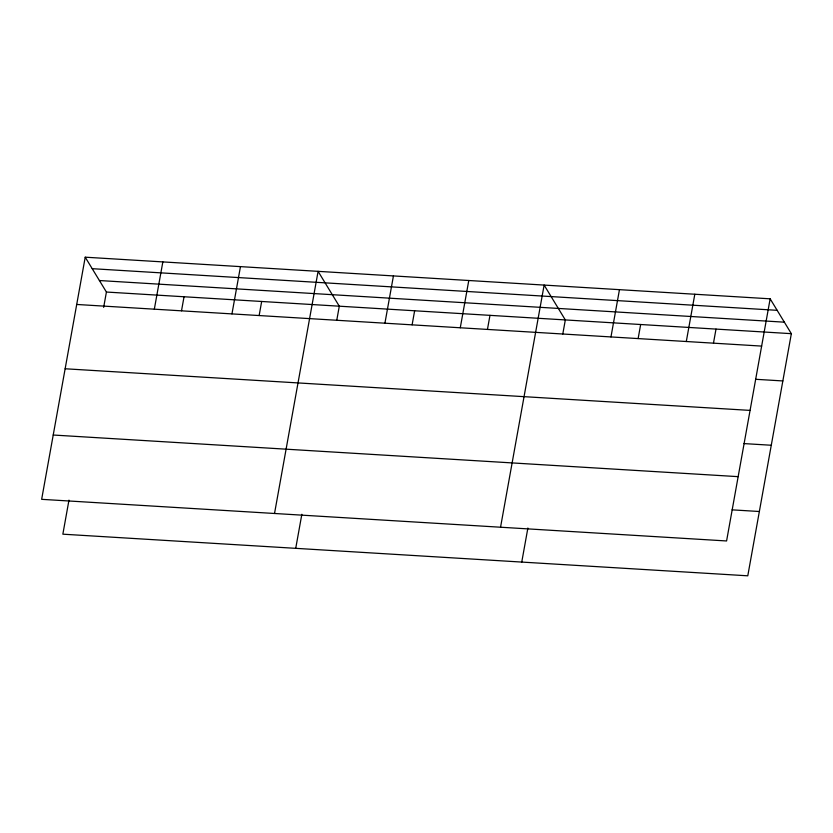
<?xml version="1.0" encoding="UTF-8"?>
<svg xmlns="http://www.w3.org/2000/svg" width="833" height="833" viewBox="0 0 833 833"><rect width="100%" height="100%" fill="white"/><g stroke="black" fill="none" stroke-linecap="round" stroke-linejoin="round"><path stroke-width="1.25" d="M85.216 257.189L41.65 499.331L726.584 540.961L770.15 298.818L85.216 257.189L106.416 292.039L103.656 307.367M68.972 500.133L62.85 534.182L747.784 575.811L791.35 333.669L770.15 298.818M154.334 309.178L162.841 261.906M181.511 310.803L184.041 296.756M231.959 313.895L240.466 266.622M259.146 315.53L261.666 301.473M274.526 513.482L318.091 271.339L339.291 306.19L336.771 320.247M295.725 548.333L301.848 514.284M384.929 323.194L393.436 275.921M412.106 324.828L414.636 310.771M460.274 327.775L468.781 280.502M487.451 329.399L489.981 315.353M500.55 527.227L544.126 285.084L565.326 319.934L562.796 333.981M521.75 562.077L527.883 528.028M610.964 336.938L619.46 289.665M638.14 338.562L640.66 324.506M686.298 341.52L694.805 294.247M713.475 343.144L716.005 329.087M92.213 268.684L777.147 310.324M99.419 280.534L784.353 322.173M106.416 292.039L791.35 333.669M76.709 304.462L761.643 346.091M755.562 379.286L782.843 380.941M65.141 368.769L750.075 410.398M743.994 443.593L771.275 445.249M53.218 435.024L738.153 476.653M732.072 509.848L759.352 511.504"/></g></svg>
